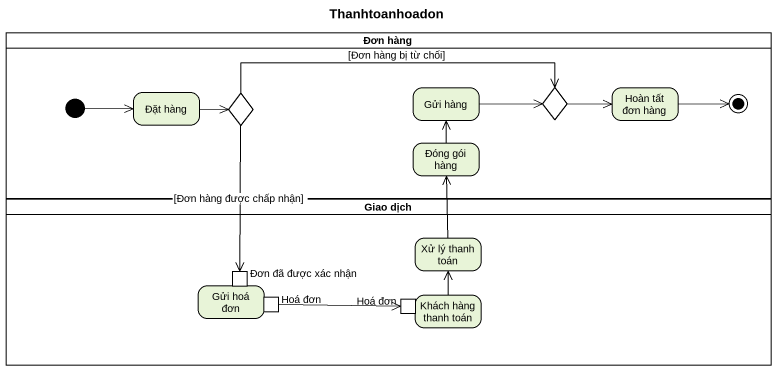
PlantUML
@startuml
title Thanhtoanhoadon
hide empty description
state "Đơn hàng" as Đơn_hàng <<partition>> {
  state "Đặt hàng" as Đặt_hàng
  state choice1 <<choice>>
  state "Gửi hàng" as Gửi_hàng
  state choice2 <<choice>>
  state "Hoàn tất đơn hàng" as Hoàn_tất_đơn_hàng
  state "Đóng gói hàng" as Đóng_gói_hàng
  Hoàn_tất_đơn_hàng -right-> [*]
  [*] -right-> Đặt_hàng
}
state "Giao dịch" as Giao_dịch <<partition>> {
  state "Xử lý thanh toán" as Xử_lý_thanh_toán
  state "Gửi hoá đơn" as Gửi_hoá_đơn {
    state "Đơn đã được xác nhận" as Đơn_đã_được_xác_nhận <<inputPin>>
    state "Hoá đơn" as Hoá_đơn <<outputPin>>
  }
  state "Khách hàng thanh toán" as Khách_hàng_thanh_toán {
    state "Hoá đơn" as Hoá_đơn_2 <<inputPin>>
  }
}
Đặt_hàng -right-> choice1
choice1 -right-> choice2 : [Đơn hàng bị từ chối]
choice1 --> Đơn_đã_được_xác_nhận : [Đơn hàng được chấp nhận]
Gửi_hàng -right-> choice2
choice2 -right-> Hoàn_tất_đơn_hàng
Đóng_gói_hàng -up-> Gửi_hàng
Xử_lý_thanh_toán -up-> Đóng_gói_hàng
Hoá_đơn -right-> Hoá_đơn_2
Khách_hàng_thanh_toán -up-> Xử_lý_thanh_toán
@enduml
